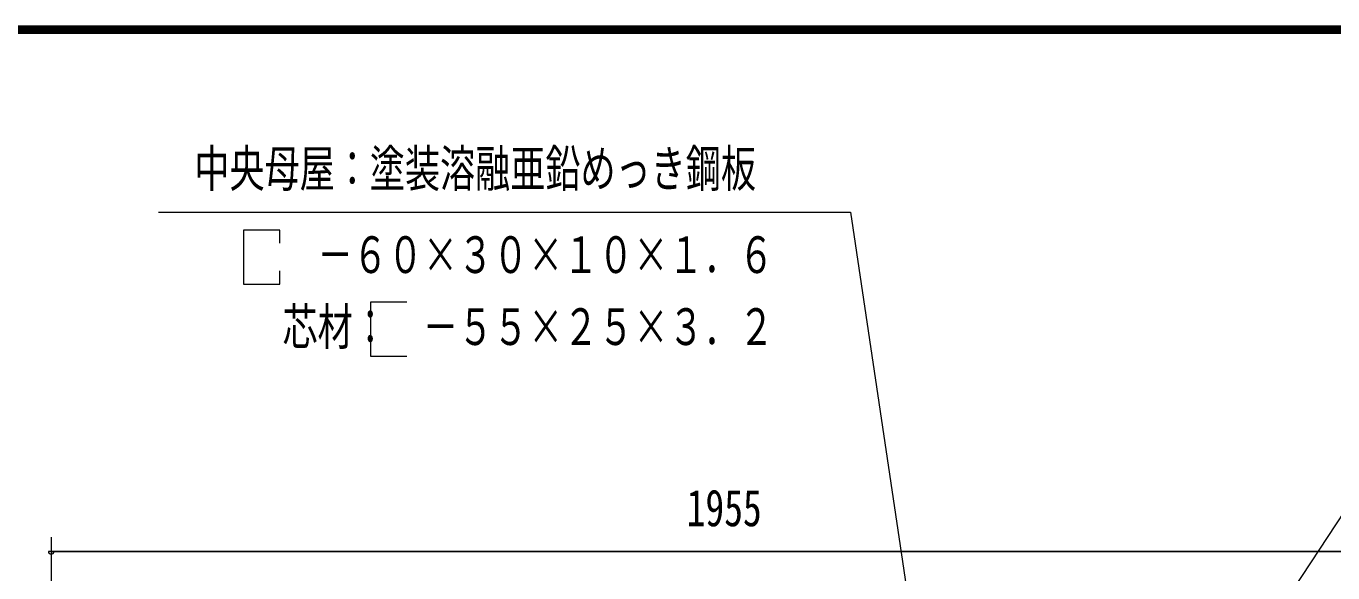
# Model space of a CAD drawing. Units: millimetres, scale not verified. Extents: x -23102 to 23102, y -10142 to 10142.
# Drawn here: x 13677 to 18304, y 8206 to 10142 of the extents above; entities that cross this region are included whole.
import ezdxf
from ezdxf.enums import TextEntityAlignment as Align

# ---------------------------------------------------------------- set-up
doc = ezdxf.new("R2010")
doc.units = ezdxf.units.MM
doc.header["$LTSCALE"] = 40
doc.layers.add('0-A_2-5DIM', color=3, linetype='Continuous', lineweight=18)
doc.layers.add('0-C_F-F', color=5, linetype='Continuous', lineweight=18)
doc.styles.add('ＭＳ ゴシック', font='')
doc.styles.get('ＭＳ ゴシック').set_extended_font_data('MS Gothic')

msp = doc.modelspace()

# ---------------------------------------------------------------- linework, layer by layer
at = {"layer": '0-A_2-5DIM'}
for p, q in [((14146.03, 9484.11), (16596.03, 9484.11)), ((16596.03, 9484.11), (17003.72, 6748.84)), ((15024.82, 9165.55), (14896.03, 9165.55)), ((18715.46, 8987.43), (17178.92, 6655.41)), ((13765.45, 8332.43), (13765.45, 7306.5)), ((13775.45, 8282.43), (13755.45, 8282.43)), ((18652.96, 8282.43), (13765.45, 8282.43)), ((13765.45, 8282.43), (18652.96, 8282.43))]:
    msp.add_line(p, q, dxfattribs=at)
for points in [[(14446.03, 9420.54), (14446.03, 9229.1), (14574.82, 9229.1), (14574.82, 9275.92)], [(14574.82, 9373.73), (14574.82, 9420.54), (14446.03, 9420.54)], [(14896.03, 9165.55), (14896.03, 8974.11), (15024.82, 8974.11)]]:
    msp.add_lwpolyline(points, dxfattribs=at)
msp.add_arc((13765.45, 8282.43), 10, 180, 0, dxfattribs=at)
at = {"layer": '0-C_F-F'}
for points in [[(-5598.13, 10142.5), (-5598.13, -9957.5), (23101.87, -9957.5), (23101.87, 10142.5)], [(-5595.63, 10140), (23099.37, 10140), (23099.37, -9955), (-5595.63, -9955)], [(-5593.13, 10137.5), (-5593.13, -9952.5), (23096.87, -9952.5), (23096.87, 10137.5)], [(-5590.63, 10135), (23094.37, 10135), (23094.37, -9950), (-5590.63, -9950)], [(-5588.13, 10132.5), (23091.87, 10132.5), (23091.87, -9947.5), (-5588.13, -9947.5)], [(-5585.63, 10130), (23089.37, 10130), (23089.37, -9945), (-5585.63, -9945)], [(-5583.13, 10127.5), (23086.87, 10127.5), (23086.87, -9942.5), (-5583.13, -9942.5)], [(-5580.63, 10125), (-5580.63, -9940), (23084.37, -9940), (23084.37, 10125)], [(-5578.13, 10122.5), (-5578.13, -9937.5), (23081.87, -9937.5), (23081.87, 10122.5)], [(-5575.63, 10120), (-5575.63, -9935), (23079.37, -9935), (23079.37, 10120)], [(-5573.13, 10117.5), (23076.87, 10117.5), (23076.87, -9932.5), (-5573.13, -9932.5)]]:
    msp.add_lwpolyline(points, close=True, dxfattribs=at)

# ---------------------------------------------------------------- texts
at = {"layer": '0-A_2-5DIM', "color": 7, "style": 'ＭＳ ゴシック'}
for s, width, p in [('中央母屋：塗装溶融亜鉛めっき鋼板', 0.7, (14272.3, 9534.1)), ('\u3000－６０×３０×１０×１．６', 0.7, (14584.54, 9229.11)), ('芯材：\u3000－５５×２５×３．２', 0.7, (14584.54, 8974.11)), ('1955', 0.75, (16015.79, 8332.43))]:
    msp.add_text(s, height=130.2, dxfattribs=dict(at, width=width)).set_placement(p, align=Align.BOTTOM_LEFT)

doc.saveas('drawing.dxf')
